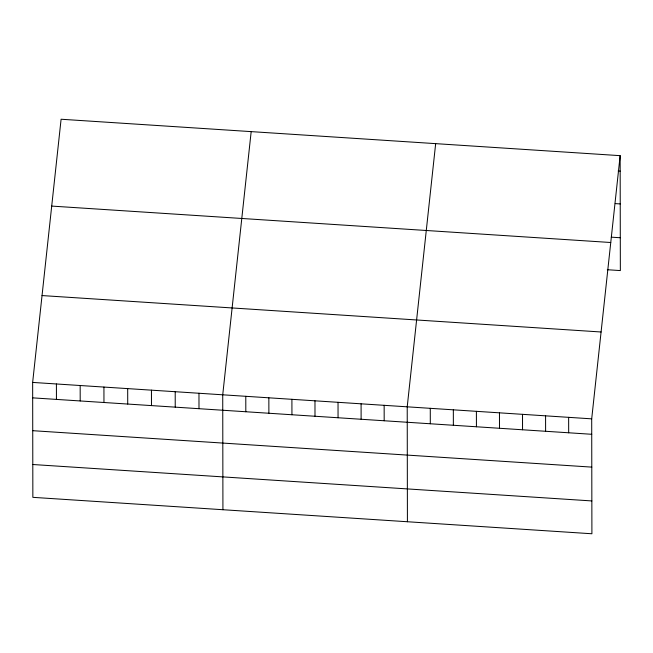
<?xml version="1.0" encoding="UTF-8"?>
<svg xmlns="http://www.w3.org/2000/svg" width="653" height="653" viewBox="0 0 653 653"><rect width="100%" height="100%" fill="white"/><g stroke="black" fill="none" stroke-linecap="round" stroke-linejoin="round"><path stroke-width="0.98" d="M620.146 155.659L591.7 418.842L591.904 533.762L32.854 497.341L32.65 382.421L61.096 119.238L620.146 155.659L620.35 270.579L607.314 269.73M251.176 131.62L222.73 394.804L222.926 509.724M435.665 143.636L407.219 406.819L407.415 521.747M618.171 170.972L620.179 171.102M615.224 203.605L620.236 203.932M611.265 237.161L620.293 237.749M51.709 206.087L610.759 242.508M42.037 295.564L601.095 331.993M32.65 382.421L591.7 418.842M32.674 397.857L591.732 434.286M32.732 430.686L591.789 467.115M32.797 464.512L591.847 500.933M568.641 417.34L568.673 432.784M545.582 415.839L545.606 431.282M522.522 414.337L522.547 429.772M499.463 412.835L499.488 428.27M476.396 411.333L476.429 426.768M453.337 409.831L453.362 425.266M430.278 408.329L430.303 423.764M384.152 405.317L384.184 420.761M361.093 403.815L361.117 419.259M338.034 402.313L338.058 417.757M314.975 400.811L314.999 416.255M291.907 399.31L291.94 414.753M268.848 397.808L268.881 413.251M245.789 396.306L245.814 411.749M198.969 393.253L198.994 408.696M175.208 391.71L175.233 407.146M151.447 390.159L151.48 405.603M127.686 388.608L127.719 404.052M103.933 387.066L103.958 402.501M80.172 385.515L80.197 400.958M56.411 383.964L56.436 399.407"/></g></svg>
